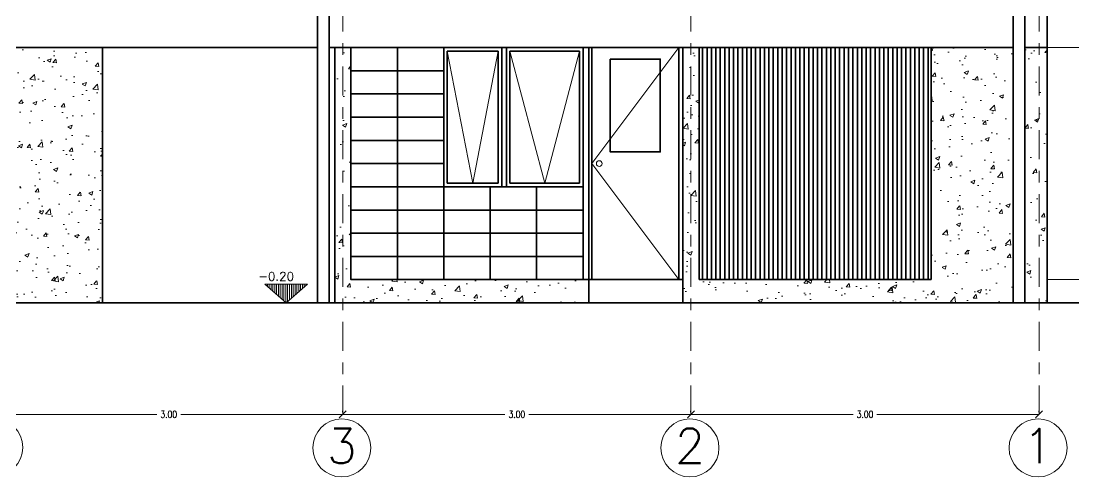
# Model space of a CAD drawing. Header units: metres. Extents: x -89 to 15, y -108 to -10.
# Drawn here: x 1.27 to 10.34, y -64.76 to -60.83 of the extents above; entities that cross this region are included whole.
import ezdxf

# ---------------------------------------------------------------- set-up
doc = ezdxf.new("R2010")
doc.units = ezdxf.units.M
doc.header["$LTSCALE"] = 5
doc.header["$MEASUREMENT"] = 0
doc.linetypes.add('CENTER', pattern=[2, 1.25, -0.25, 0.25, -0.25])
doc.layers.get('0').update_dxf_attribs({"color": 30})
for name, color, linetype, lineweight in [('A-ANNO-DIMS', 3, 'Continuous', 18), ('A-ANNO-SYMB', 3, 'Continuous', 18), ('A-ANNO-TEXT', 3, 'Continuous', 18), ('A-ELEV-MBE1', 7, 'Continuous', 35), ('A-ELEV-PATT', 8, 'Continuous', 18), ('A-SECT-MCUT', 7, 'Continuous', 35)]:
    doc.layers.add(name, color=color, linetype=linetype, lineweight=lineweight)
doc.styles.add('E-ROMANS', font='romans.shx', dxfattribs={"width": 0.8})
doc.dimstyles.new('E-0050_TICK_12', dxfattribs={"dimscale": 0.001, "dimtxt": 60, "dimasz": 60, "dimexe": 30, "dimexo": 20, "dimgap": 30, "dimtad": 0, "dimzin": 0, "dimdsep": 46, "dimtxsty": 'E-ROMANS', "dimblk": 'OBLIQUE', "dimcen": 30, "dimclrd": 256, "dimclre": 256, "dimclrt": 256, "dimadec": 0, "dimazin": 0, "dimtfac": 1, "dimtmove": 1, "dimatfit": 3, "dimldrblk": 'OPEN90', "dimfxl": 1, "dimtfill": 1, "dimtolj": 1, "dimtzin": 0, "dimlwd": -1, "dimarcsym": 0})

# ---------------------------------------------------------------- blocks, each defined once
blk = doc.blocks.new('_Oblique')
at = {"color": 0, "linetype": 'ByBlock', "lineweight": -2}
blk.add_line((-0.5, -0.5), (0.5, 0.5), dxfattribs=at)
blk = doc.blocks.new('*D153')
at = {"layer": 'A-ANNO-DIMS', "lineweight": -2, "transparency": 16777216}
for p, q in [((1.0416, -64.1981), (1.0416, -64.1881)), ((4.0416, -64.1981), (4.0416, -64.1881))]:
    blk.add_line(p, q, dxfattribs=at)
at = {"layer": 'A-ANNO-DIMS', "transparency": 16777216}
for p, q in [((1.0416, -64.2181), (2.4385, -64.2181)), ((4.0416, -64.2181), (2.6447, -64.2181))]:
    blk.add_line(p, q, dxfattribs=at)
at = {"layer": 'A-ANNO-DIMS', "transparency": 16777216, "xscale": 0.06, "yscale": 0.06, "zscale": 0.06, "rotation": 180}
blk.add_blockref('_Oblique', (1.0416, -64.2181), dxfattribs=at)
at = {"layer": 'A-ANNO-DIMS', "transparency": 16777216, "xscale": 0.06, "yscale": 0.06, "zscale": 0.06}
blk.add_blockref('_Oblique', (4.0416, -64.2181), dxfattribs=at)
at = {"layer": 'A-ANNO-DIMS', "transparency": 16777216, "insert": (2.5416, -64.2181), "char_height": 0.06, "attachment_point": 5, "style": 'E-ROMANS', "bg_fill": 3, "box_fill_scale": 1.25, "bg_fill_color": 256, "bg_fill_true_color": 13158600, "bg_fill_transparency": 0}
blk.add_mtext('\\A1;3.00', dxfattribs=at)
blk = doc.blocks.new('_Open90')
at = {"color": 0, "linetype": 'ByBlock', "lineweight": -2}
for p, q in [((0, 0), (-1, 0)), ((-0.5, 0.5), (0, 0)), ((0, 0), (-0.5, -0.5))]:
    blk.add_line(p, q, dxfattribs=at)
blk = doc.blocks.new('*D154')
at = {"layer": 'A-ANNO-DIMS', "lineweight": -2, "transparency": 16777216}
for p, q in [((4.0416, -64.1981), (4.0416, -64.1881)), ((7.0416, -64.1981), (7.0416, -64.1881))]:
    blk.add_line(p, q, dxfattribs=at)
at = {"layer": 'A-ANNO-DIMS', "transparency": 16777216}
for p, q in [((4.0416, -64.2181), (5.4385, -64.2181)), ((7.0416, -64.2181), (5.6447, -64.2181))]:
    blk.add_line(p, q, dxfattribs=at)
at = {"layer": 'A-ANNO-DIMS', "transparency": 16777216, "xscale": 0.06, "yscale": 0.06, "zscale": 0.06, "rotation": 180}
blk.add_blockref('_Oblique', (4.0416, -64.2181), dxfattribs=at)
at = {"layer": 'A-ANNO-DIMS', "transparency": 16777216, "xscale": 0.06, "yscale": 0.06, "zscale": 0.06}
blk.add_blockref('_Oblique', (7.0416, -64.2181), dxfattribs=at)
at = {"layer": 'A-ANNO-DIMS', "transparency": 16777216, "insert": (5.5416, -64.2181), "char_height": 0.06, "attachment_point": 5, "style": 'E-ROMANS', "bg_fill": 3, "box_fill_scale": 1.25, "bg_fill_color": 256, "bg_fill_true_color": 13158600, "bg_fill_transparency": 0}
blk.add_mtext('\\A1;3.00', dxfattribs=at)
blk = doc.blocks.new('*D155')
at = {"layer": 'A-ANNO-DIMS', "lineweight": -2, "transparency": 16777216}
for p, q in [((7.0416, -64.1981), (7.0416, -64.1881)), ((10.0416, -64.1981), (10.0416, -64.1881))]:
    blk.add_line(p, q, dxfattribs=at)
at = {"layer": 'A-ANNO-DIMS', "transparency": 16777216}
for p, q in [((7.0416, -64.2181), (8.4385, -64.2181)), ((10.0416, -64.2181), (8.6447, -64.2181))]:
    blk.add_line(p, q, dxfattribs=at)
at = {"layer": 'A-ANNO-DIMS', "transparency": 16777216, "xscale": 0.06, "yscale": 0.06, "zscale": 0.06, "rotation": 180}
blk.add_blockref('_Oblique', (7.0416, -64.2181), dxfattribs=at)
at = {"layer": 'A-ANNO-DIMS', "transparency": 16777216, "xscale": 0.06, "yscale": 0.06, "zscale": 0.06}
blk.add_blockref('_Oblique', (10.0416, -64.2181), dxfattribs=at)
at = {"layer": 'A-ANNO-DIMS', "transparency": 16777216, "insert": (8.5416, -64.2181), "char_height": 0.06, "attachment_point": 5, "style": 'E-ROMANS', "bg_fill": 3, "box_fill_scale": 1.25, "bg_fill_color": 256, "bg_fill_true_color": 13158600, "bg_fill_transparency": 0}
blk.add_mtext('\\A1;3.00', dxfattribs=at)

msp = doc.modelspace()

# ---------------------------------------------------------------- hatches: boundary and pattern name
at = {"layer": 'A-ELEV-PATT'}
h = msp.add_hatch(dxfattribs=at)
h.set_pattern_fill('AR-CONC', color=256, scale=0.002, angle=360, style=0)
h.set_pattern_definition([(50, (-23.298, -115.0288), (0.3643693, -0.0318782), [0.0381, -0.4191]), (355, (-23.298, -115.0288), (-0.0704857, 0.3821133), [0.03048, -0.33528]), (100.451, (-23.26762, -115.03147), (0.293885, 0.3502334), [0.03238, -0.35618]), (46.1842, (-23.298, -114.9272), (0.542158, -0.0840847), [0.05715, -0.62865]), (96.6356, (-23.2528, -114.9342), (0.4748085, 0.494851), [0.04857, -0.53427]), (351.184, (-23.298, -114.9272), (0.474809, 0.49485), [0.04572, -0.50292]), (21, (-23.2472, -114.9526), (0.3032298, -0.204531), [0.0381, -0.4191]), (326, (-23.2472, -114.9526), (0.123604, 0.368376), [0.03048, -0.33528]), (71.4514, (-23.22192, -114.96965), (0.426833, 0.1638457), [0.03238, -0.35618]), (37.5, (-23.29799, -115.02881), (0.0061772, 0.16911008), [0, -0.331216, 0, -0.34036, 0, -0.33655]), (7.5, (-23.29799, -115.02881), (0.1336393, 0.20036115), [0, -0.194056, 0, -0.323596, 0, -0.12827]), (327.5, (-23.41127, -115.02881), (0.2711812, -0.0114575), [0, -0.127, 0, -0.39624, 0, -0.52578]), (317.5, (-23.46207, -115.0288), (0.2962584, 0.050853), [0, -0.1651, 0, -0.263144, 0, -0.37338])])
h.paths.add_polyline_path([(0.9716, -63.2575), (1.9716, -63.2575), (1.9716, -61.0575), (1.0216, -61.0575), (0.9716, -61.0575)])
h = msp.add_hatch(dxfattribs=at)
h.set_pattern_fill('AR-CONC', color=256, scale=0.002, angle=180, style=0)
h.set_pattern_definition([(50, (-23.303, -126.51506), (0.3643693, -0.0318782), [0.0381, -0.4191]), (355, (-23.303, -126.51506), (-0.0704857, 0.3821133), [0.03048, -0.33528]), (100.451, (-23.27262, -126.5177), (0.293885, 0.3502334), [0.03238, -0.35618]), (46.1842, (-23.303, -126.41346), (0.542158, -0.0840847), [0.05715, -0.62865]), (96.6356, (-23.2578, -126.42047), (0.4748085, 0.494851), [0.04857, -0.53427]), (351.184, (-23.303, -126.41346), (0.474809, 0.4948502), [0.04572, -0.50292]), (21, (-23.2522, -126.43886), (0.3032298, -0.204531), [0.0381, -0.4191]), (326, (-23.2522, -126.43886), (0.123604, 0.368376), [0.03048, -0.33528]), (71.4514, (-23.22692, -126.4559), (0.426833, 0.1638457), [0.03238, -0.35618]), (37.5, (-23.30299, -126.51506), (0.0061772, 0.16911008), [0, -0.331216, 0, -0.34036, 0, -0.33655]), (7.5, (-23.30299, -126.51506), (0.13363933, 0.20036115), [0, -0.194056, 0, -0.323596, 0, -0.12827]), (327.5, (-23.41627, -126.51506), (0.2711812, -0.0114575), [0, -0.127, 0, -0.39624, 0, -0.52578]), (317.5, (-23.46707, -126.51506), (0.2962584, 0.050853), [0, -0.1651, 0, -0.263144, 0, -0.37338])])
h.paths.add_polyline_path([(3.9716, -63.2575), (6.1616, -63.2575), (6.1616, -63.0575), (4.1116, -63.0575), (4.1116, -62.8575), (4.1116, -62.6575), (4.1116, -62.4575), (4.1116, -62.2575), (4.1116, -62.0575), (4.1116, -61.8575), (4.1116, -61.6575), (4.1116, -61.4575), (4.1116, -61.2575), (4.1116, -61.0575), (3.9716, -61.0575)])
h.paths.add_polyline_path([(6.9716, -63.2575), (9.8192, -63.2575), (9.8192, -61.0575), (9.1116, -61.0575), (9.1116, -63.0575), (7.1116, -63.0575), (7.1116, -61.0575), (6.9816, -61.0575), (6.9716, -61.0575)])
h.paths.add_polyline_path([(9.9192, -63.2575), (10.1116, -63.2575), (10.1116, -62.5039), (10.1116, -61.0575), (9.9192, -61.0575)])
h = msp.add_hatch(dxfattribs=at)
h.set_pattern_fill('ANSI31', color=256, scale=0.005, angle=585, style=0)
h.set_pattern_definition([(270, (208.036309, -194.922708), (0.015875, -5e-17), [])])
h.paths.add_polyline_path([(3.3689, -63.0954), (3.5529, -63.2577), (3.7369, -63.0954)])

# ---------------------------------------------------------------- linework, layer by layer
at = {"layer": 'A-ANNO-SYMB', "linetype": 'CENTER', "ltscale": 0.04}
for p, q in [((4.0416, -54.0707), (4.0416, -64.2575)), ((7.0416, -54.0707), (7.0416, -64.2575)), ((10.0416, -54.0707), (10.0416, -64.2575))]:
    msp.add_line(p, q, dxfattribs=at)
at = {"layer": 'A-ANNO-SYMB', "ltscale": 0.8}
for p, q in [((10.6116, -61.0575), (10.1116, -61.0575)), ((5.1616, -62.2275), (4.9416, -61.0875)), ((5.3816, -61.0875), (5.1616, -62.2275)), ((5.7816, -62.2275), (5.4816, -61.0875)), ((6.0816, -61.0875), (5.7816, -62.2275)), ((10.6116, -63.0575), (10.1116, -63.0575))]:
    msp.add_line(p, q, dxfattribs=at)
msp.add_lwpolyline([(6.9366, -61.0575), (6.1866, -62.0575), (6.9366, -63.0575)], dxfattribs=at)
at = {"layer": 'A-ANNO-SYMB'}
msp.add_lwpolyline([(3.5528, -63.2575), (3.3688, -63.0952), (3.7368, -63.0952)], close=True, dxfattribs=at)
at = {"layer": 'A-ANNO-SYMB', "ltscale": 0.8}
msp.add_circle((6.2516, -62.0575), 0.025, dxfattribs=at)
at = {"layer": 'A-ANNO-SYMB'}
for centre in [(1.033, -64.5025), (4.033, -64.5074), (7.033, -64.5074), (10.033, -64.5074)]:
    msp.add_circle(centre, 0.25, dxfattribs=at)
at = {"layer": 'A-ELEV-MBE1'}
for p, q in [((3.8242, -58.6228), (3.8242, -63.2575)), ((3.9242, -58.6228), (3.9242, -63.2575)), ((9.8192, -58.6228), (9.8192, -63.2575)), ((9.9192, -58.6228), (9.9192, -63.2575)), ((1.9716, -61.0575), (3.8242, -61.0575)), ((3.9242, -61.0575), (3.9716, -61.0575)), ((7.0116, -61.0575), (3.9716, -61.0575)), ((4.1116, -61.0575), (4.1116, -63.0575)), ((4.9116, -61.0575), (4.9116, -62.2575)), ((5.4116, -61.0575), (4.9116, -61.0575)), ((5.4116, -62.2575), (5.4116, -61.0575)), ((5.4516, -62.2575), (5.4516, -61.0575)), ((5.4516, -61.0575), (6.1116, -61.0575)), ((6.1116, -61.0575), (6.1116, -62.2575)), ((6.1616, -61.0575), (6.1616, -63.2575)), ((6.1866, -61.0575), (6.1866, -63.0575)), ((6.1926, -61.0575), (6.9166, -61.0575)), ((6.9366, -63.0575), (6.9366, -61.0575)), ((6.9716, -61.0575), (6.9716, -63.2575)), ((9.8192, -61.0575), (6.9816, -61.0575)), ((9.8192, -61.0575), (6.9816, -61.0575)), ((7.1116, -61.0575), (7.1116, -63.0575)), ((7.142, -63.0575), (7.142, -61.0575)), ((7.1801, -63.0575), (7.1801, -61.0575)), ((7.2182, -63.0575), (7.2182, -61.0575)), ((7.2563, -63.0575), (7.2563, -61.0575)), ((7.2944, -63.0575), (7.2944, -61.0575)), ((7.3325, -63.0575), (7.3325, -61.0575)), ((7.3706, -63.0575), (7.3706, -61.0575)), ((7.4087, -63.0575), (7.4087, -61.0575)), ((7.4468, -63.0575), (7.4468, -61.0575)), ((7.4849, -63.0575), (7.4849, -61.0575)), ((7.523, -63.0575), (7.523, -61.0575)), ((7.5611, -63.0575), (7.5611, -61.0575)), ((7.5992, -63.0575), (7.5992, -61.0575)), ((7.6373, -63.0575), (7.6373, -61.0575)), ((7.6754, -63.0575), (7.6754, -61.0575)), ((7.7135, -63.0575), (7.7135, -61.0575)), ((7.7516, -63.0575), (7.7516, -61.0575)), ((7.7898, -63.0575), (7.7898, -61.0575)), ((7.8279, -63.0575), (7.8279, -61.0575)), ((7.866, -63.0575), (7.866, -61.0575)), ((7.9041, -63.0575), (7.9041, -61.0575)), ((7.9422, -63.0575), (7.9422, -61.0575)), ((7.9803, -63.0575), (7.9803, -61.0575)), ((8.0184, -63.0575), (8.0184, -61.0575)), ((8.0565, -63.0575), (8.0565, -61.0575)), ((8.0946, -63.0575), (8.0946, -61.0575)), ((8.1327, -63.0575), (8.1327, -61.0575)), ((8.1708, -63.0575), (8.1708, -61.0575)), ((8.2089, -63.0575), (8.2089, -61.0575)), ((8.247, -63.0575), (8.247, -61.0575)), ((8.2851, -63.0575), (8.2851, -61.0575)), ((8.3232, -63.0575), (8.3232, -61.0575)), ((8.3613, -63.0575), (8.3613, -61.0575)), ((8.3994, -63.0575), (8.3994, -61.0575)), ((8.4375, -63.0575), (8.4375, -61.0575)), ((8.4756, -63.0575), (8.4756, -61.0575)), ((8.5137, -63.0575), (8.5137, -61.0575)), ((8.5518, -63.0575), (8.5518, -61.0575)), ((8.5899, -63.0575), (8.5899, -61.0575)), ((8.628, -63.0575), (8.628, -61.0575)), ((8.6661, -63.0575), (8.6661, -61.0575)), ((8.7042, -63.0575), (8.7042, -61.0575)), ((8.7423, -63.0575), (8.7423, -61.0575)), ((8.7804, -63.0575), (8.7804, -61.0575)), ((8.8185, -63.0575), (8.8185, -61.0575)), ((8.8566, -63.0575), (8.8566, -61.0575)), ((8.8566, -63.0575), (8.8566, -61.0575)), ((8.8947, -63.0575), (8.8947, -61.0575)), ((8.8947, -63.0575), (8.8947, -61.0575)), ((8.9328, -63.0575), (8.9328, -61.0575)), ((8.9328, -63.0575), (8.9328, -61.0575)), ((8.9709, -63.0575), (8.9709, -61.0575)), ((8.9709, -63.0575), (8.9709, -61.0575)), ((9.009, -63.0575), (9.009, -61.0575)), ((9.009, -63.0575), (9.009, -61.0575)), ((9.0471, -63.0575), (9.0471, -61.0575)), ((9.0471, -63.0575), (9.0471, -61.0575)), ((9.0852, -63.0575), (9.0852, -61.0575)), ((9.1116, -61.0575), (9.1116, -63.0575)), ((10.1116, -61.0575), (9.9192, -61.0575)), ((4.9416, -61.0875), (4.9416, -62.2275)), ((5.3816, -61.0875), (4.9416, -61.0875)), ((5.3816, -62.2275), (5.3816, -61.0875)), ((5.4816, -62.2275), (5.4816, -61.0875)), ((5.4816, -61.0875), (6.0816, -61.0875)), ((6.0816, -61.0875), (6.0816, -62.2275)), ((4.9416, -62.2275), (5.3816, -62.2275)), ((6.0816, -62.2275), (5.4816, -62.2275)), ((4.9116, -62.2575), (5.4116, -62.2575)), ((5.5016, -62.2575), (5.4116, -62.2575)), ((6.1116, -62.2575), (5.4516, -62.2575)), ((4.1116, -63.0575), (6.9716, -63.0575)), ((6.1726, -63.0575), (6.9226, -63.0575)), ((7.1116, -63.0575), (9.1116, -63.0575))]:
    msp.add_line(p, q, dxfattribs=at)
msp.add_lwpolyline([(0.9716, -61.0575), (1.9716, -61.0575)], dxfattribs=at)
for points in [[(4.5116, -61.0575), (4.1116, -61.0575), (4.1116, -61.2575), (4.5116, -61.2575)], [(4.9116, -61.0575), (4.5116, -61.0575), (4.5116, -61.2575), (4.9116, -61.2575)], [(6.3466, -61.1575), (6.7766, -61.1575), (6.7766, -61.9575), (6.3466, -61.9575)], [(4.5116, -61.2575), (4.1116, -61.2575), (4.1116, -61.4575), (4.5116, -61.4575)], [(4.9116, -61.2575), (4.5116, -61.2575), (4.5116, -61.4575), (4.9116, -61.4575)], [(4.5116, -61.4575), (4.1116, -61.4575), (4.1116, -61.6575), (4.5116, -61.6575)], [(4.9116, -61.4575), (4.5116, -61.4575), (4.5116, -61.6575), (4.9116, -61.6575)], [(4.5116, -61.6575), (4.1116, -61.6575), (4.1116, -61.8575), (4.5116, -61.8575)], [(4.9116, -61.6575), (4.5116, -61.6575), (4.5116, -61.8575), (4.9116, -61.8575)], [(4.5116, -61.8575), (4.1116, -61.8575), (4.1116, -62.0575), (4.5116, -62.0575)], [(4.9116, -61.8575), (4.5116, -61.8575), (4.5116, -62.0575), (4.9116, -62.0575)], [(4.5116, -62.0575), (4.1116, -62.0575), (4.1116, -62.2575), (4.5116, -62.2575)], [(4.9116, -62.0575), (4.5116, -62.0575), (4.5116, -62.2575), (4.9116, -62.2575)], [(4.5116, -62.2575), (4.1116, -62.2575), (4.1116, -62.4575), (4.5116, -62.4575)], [(4.9116, -62.2575), (4.5116, -62.2575), (4.5116, -62.4575), (4.9116, -62.4575)], [(5.3116, -62.2575), (4.9116, -62.2575), (4.9116, -62.4575), (5.3116, -62.4575)], [(5.7116, -62.2575), (5.3116, -62.2575), (5.3116, -62.4575), (5.7116, -62.4575)], [(6.1116, -62.2575), (5.7116, -62.2575), (5.7116, -62.4575), (6.1116, -62.4575)], [(4.5116, -62.4575), (4.1116, -62.4575), (4.1116, -62.6575), (4.5116, -62.6575)], [(4.9116, -62.4575), (4.5116, -62.4575), (4.5116, -62.6575), (4.9116, -62.6575)], [(5.3116, -62.4575), (4.9116, -62.4575), (4.9116, -62.6575), (5.3116, -62.6575)], [(5.7116, -62.4575), (5.3116, -62.4575), (5.3116, -62.6575), (5.7116, -62.6575)], [(6.1116, -62.4575), (5.7116, -62.4575), (5.7116, -62.6575), (6.1116, -62.6575)], [(4.5116, -62.6575), (4.1116, -62.6575), (4.1116, -62.8575), (4.5116, -62.8575)], [(4.9116, -62.6575), (4.5116, -62.6575), (4.5116, -62.8575), (4.9116, -62.8575)], [(5.3116, -62.6575), (4.9116, -62.6575), (4.9116, -62.8575), (5.3116, -62.8575)], [(5.7116, -62.6575), (5.3116, -62.6575), (5.3116, -62.8575), (5.7116, -62.8575)], [(6.1116, -62.6575), (5.7116, -62.6575), (5.7116, -62.8575), (6.1116, -62.8575)], [(4.5116, -62.8575), (4.1116, -62.8575), (4.1116, -63.0575), (4.5116, -63.0575)], [(4.9116, -62.8575), (4.5116, -62.8575), (4.5116, -63.0575), (4.9116, -63.0575)], [(5.3116, -62.8575), (4.9116, -62.8575), (4.9116, -63.0575), (5.3116, -63.0575)], [(5.7116, -62.8575), (5.3116, -62.8575), (5.3116, -63.0575), (5.7116, -63.0575)], [(6.1116, -62.8575), (5.7116, -62.8575), (5.7116, -63.0575), (6.1116, -63.0575)]]:
    msp.add_lwpolyline(points, close=True, dxfattribs=at)
at = {"layer": 'A-SECT-MCUT'}
for p, q in [((10.1116, -60.7175), (10.1116, -63.0475)), ((1.9716, -61.0575), (1.9716, -63.2575)), ((3.9716, -61.0575), (3.9716, -63.2575)), ((6.9716, -61.0575), (6.9716, -63.0575)), ((10.1116, -62.5039), (10.1116, -63.2575)), ((15.0231, -63.2575), (-11.6515, -63.2575)), ((15.0231, -63.2575), (-11.6515, -63.2575))]:
    msp.add_line(p, q, dxfattribs=at)

# ---------------------------------------------------------------- texts
at = {"layer": 'A-ANNO-TEXT', "style": 'E-ROMANS'}
for s, height, p in [('-0.20', 0.075, (3.313, -63.0667)), ('3', 0.3, (3.9042, -64.6401)), ('2', 0.3, (6.9042, -64.6401)), ('1', 0.3, (9.9042, -64.6401))]:
    msp.add_text(s, height=height, dxfattribs=at).set_placement(p)

# ---------------------------------------------------------------- next in the draw order: dimensions: what is measured, and where the dimension line sits
at = {"layer": 'A-ANNO-DIMS'}
dim = msp.add_linear_dim(base=(4.0416, -64.2181), p1=(1.0416, -64.2181), p2=(4.0416, -64.2181), dimstyle='E-0050_TICK_12', dxfattribs=at)
dim.commit()
dim.dimension.update_dxf_attribs({"geometry": '*D153', "text_midpoint": (2.5416, -64.2181)})

# ---------------------------------------------------------------- next in the draw order: dimensions: what is measured, and where the dimension line sits
dim = msp.add_linear_dim(base=(7.0416, -64.2181), p1=(4.0416, -64.2181), p2=(7.0416, -64.2181), dimstyle='E-0050_TICK_12', dxfattribs=at)
dim.commit()
dim.dimension.update_dxf_attribs({"geometry": '*D154', "text_midpoint": (5.5416, -64.2181)})

# ---------------------------------------------------------------- next in the draw order: dimensions: what is measured, and where the dimension line sits
dim = msp.add_linear_dim(base=(10.0416, -64.2181), p1=(7.0416, -64.2181), p2=(10.0416, -64.2181), dimstyle='E-0050_TICK_12', dxfattribs=at)
dim.commit()
dim.dimension.update_dxf_attribs({"geometry": '*D155', "text_midpoint": (8.5416, -64.2181)})

doc.saveas('drawing.dxf')
